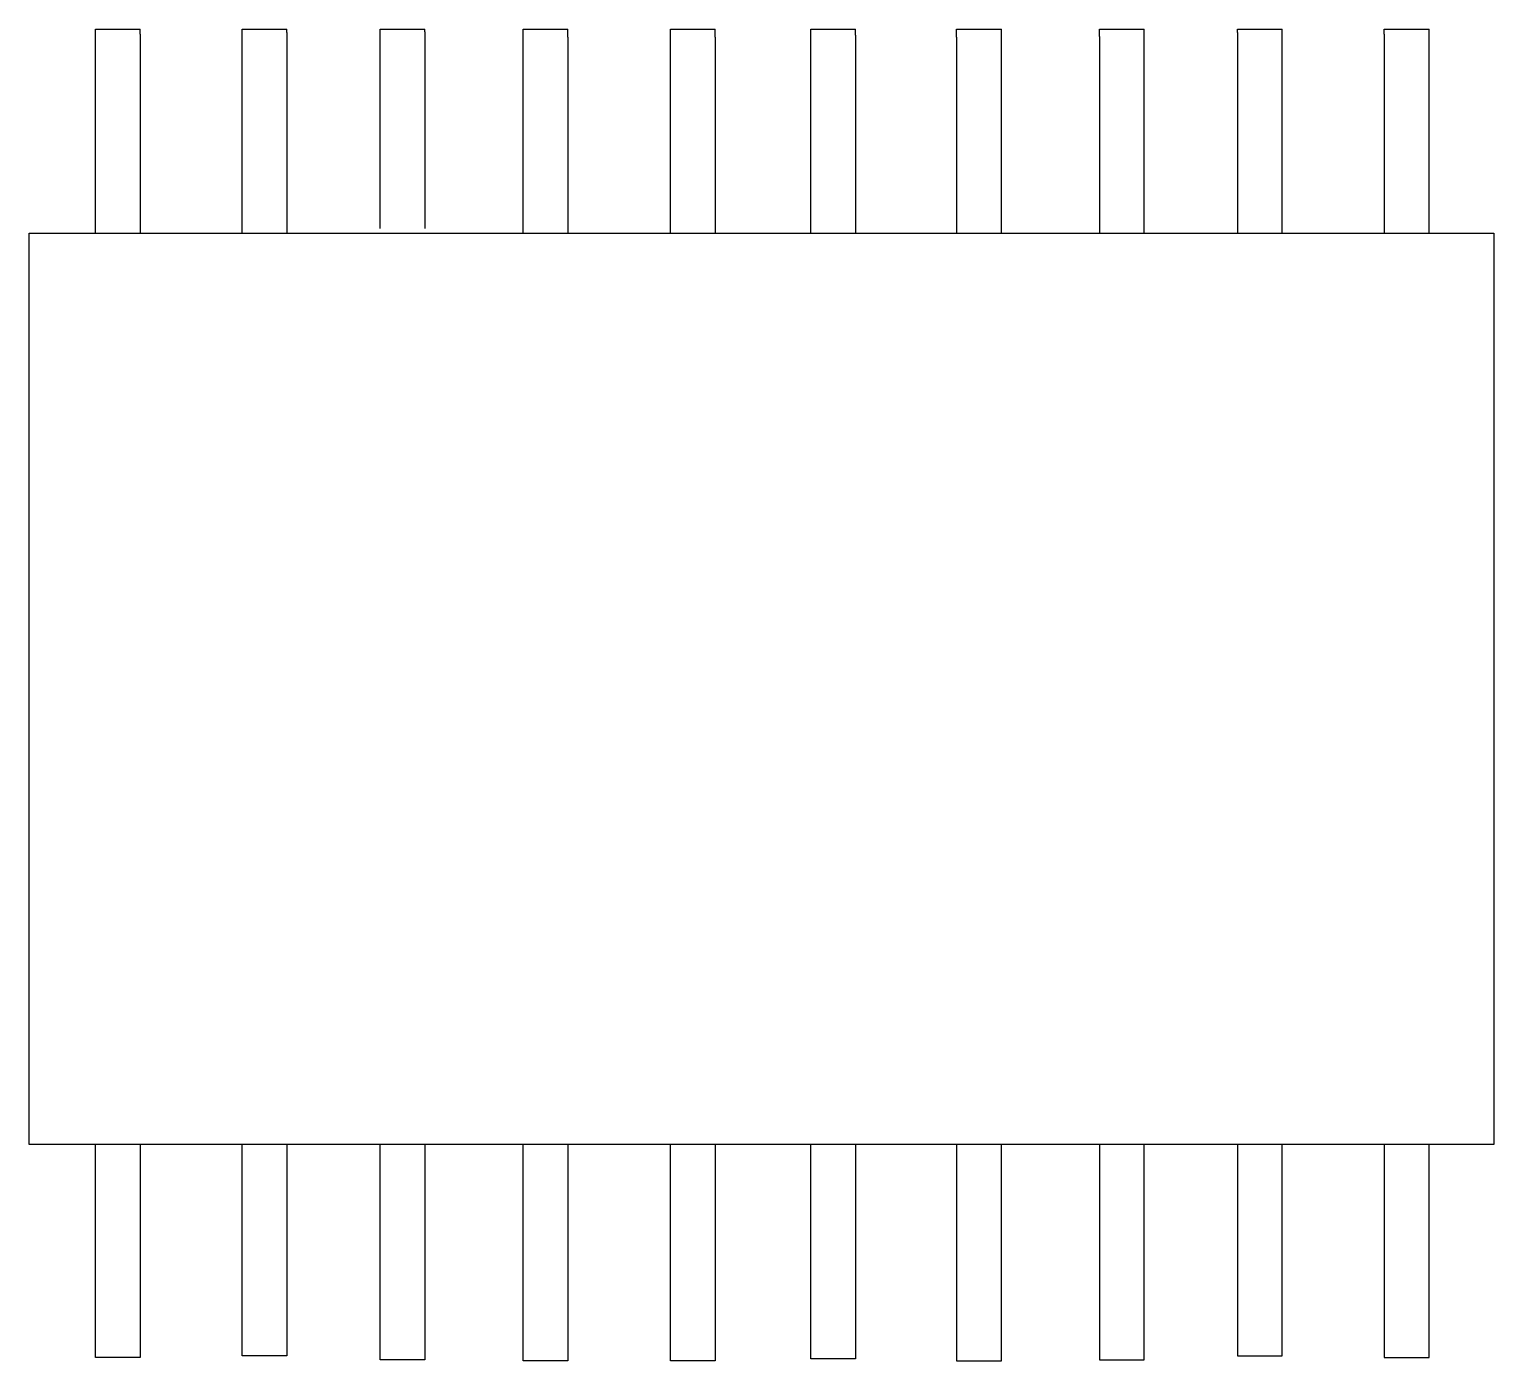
# Model space of a CAD drawing. Header units: millimetres. Extents: x 216.1 to 228.1, y 137.9 to 148.8.
import ezdxf

# ---------------------------------------------------------------- set-up
doc = ezdxf.new("R2010")
doc.units = ezdxf.units.MM

msp = doc.modelspace()

# ---------------------------------------------------------------- linework, layer by layer
for p, q in [((216.598, 148.847), (216.966, 148.847)), ((216.598, 148.807), (216.598, 148.847)), ((216.966, 148.807), (216.966, 148.847)), ((217.806, 148.847), (218.174, 148.847)), ((217.806, 148.822), (217.806, 148.847)), ((218.174, 148.822), (218.174, 148.847)), ((218.943, 148.847), (219.311, 148.847)), ((218.943, 148.827), (218.943, 148.847)), ((219.311, 148.827), (219.311, 148.847)), ((220.121, 148.847), (220.489, 148.847)), ((220.121, 148.782), (220.121, 148.847)), ((220.489, 148.782), (220.489, 148.847)), ((221.333, 148.847), (221.701, 148.847)), ((221.333, 148.782), (221.333, 148.847)), ((221.701, 148.782), (221.701, 148.847)), ((222.489, 148.847), (222.857, 148.847)), ((222.489, 148.798), (222.489, 148.847)), ((222.857, 148.798), (222.857, 148.847)), ((223.69, 148.847), (224.058, 148.847)), ((223.69, 148.782), (223.69, 148.847)), ((224.058, 148.782), (224.058, 148.847)), ((224.867, 148.847), (225.235, 148.847)), ((224.867, 148.788), (224.867, 148.847)), ((225.235, 148.788), (225.235, 148.847)), ((226.004, 148.847), (226.372, 148.847)), ((226.004, 148.822), (226.004, 148.847)), ((226.372, 148.822), (226.372, 148.847)), ((227.212, 148.847), (227.58, 148.847)), ((227.212, 148.807), (227.212, 148.847)), ((227.58, 148.807), (227.58, 148.847)), ((227.58, 148.807), (227.58, 148.807))]:
    msp.add_line(p, q)
for points in [[(217.806, 147.168), (217.806, 148.822)], [(218.174, 148.822), (218.174, 147.168)], [(218.943, 147.208), (218.943, 148.827)], [(219.311, 148.827), (219.311, 147.208)], [(226.004, 148.822), (226.004, 147.168)], [(226.372, 147.168), (226.372, 148.822)], [(216.598, 147.168), (216.598, 148.807)], [(216.966, 148.807), (216.966, 147.168)], [(220.121, 147.168), (220.121, 148.782)], [(220.489, 148.782), (220.489, 147.168)], [(221.333, 147.168), (221.333, 148.782)], [(221.701, 148.782), (221.701, 147.168)], [(222.489, 147.168), (222.489, 148.798)], [(222.857, 148.798), (222.857, 147.168)], [(223.69, 148.782), (223.69, 147.168)], [(224.058, 147.168), (224.058, 148.782)], [(224.867, 148.788), (224.867, 147.168)], [(225.235, 147.168), (225.235, 148.788)], [(227.212, 148.807), (227.212, 147.168)], [(227.58, 147.168), (227.58, 148.807)], [(216.966, 139.668), (216.966, 137.914), (216.598, 137.914), (216.598, 139.668)], [(218.174, 139.668), (218.174, 137.929), (217.806, 137.929), (217.806, 139.668)], [(219.311, 139.668), (219.311, 137.895), (218.943, 137.895), (218.943, 139.668)], [(220.489, 139.668), (220.489, 137.889), (220.121, 137.889), (220.121, 139.668)], [(221.701, 139.668), (221.701, 137.889), (221.333, 137.889), (221.333, 139.668)], [(222.857, 139.668), (222.857, 137.905), (222.489, 137.905), (222.489, 139.668)], [(223.69, 139.668), (223.69, 137.889), (224.058, 137.889), (224.058, 139.668)], [(224.867, 139.668), (224.867, 137.895), (225.235, 137.895), (225.235, 139.668)], [(226.004, 139.668), (226.004, 137.929), (226.372, 137.929), (226.372, 139.668)], [(227.212, 139.668), (227.212, 137.914), (227.58, 137.914), (227.58, 139.668)]]:
    msp.add_lwpolyline(points)
msp.add_lwpolyline([(216.053, 147.168), (228.113, 147.168), (228.113, 139.668), (216.053, 139.668)], close=True)

doc.saveas('drawing.dxf')
